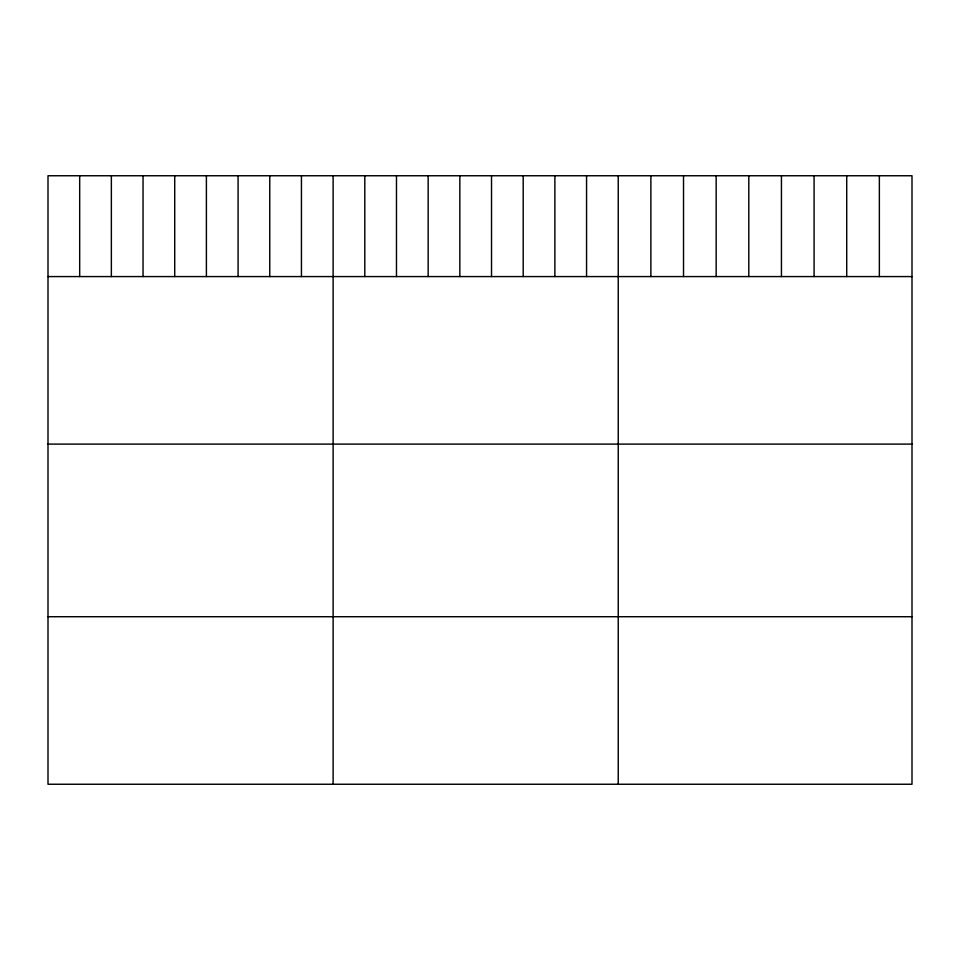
<?xml version="1.0" encoding="UTF-8"?>
<svg xmlns="http://www.w3.org/2000/svg" width="960" height="960" viewBox="0 0 960 960"><rect width="100%" height="100%" fill="white"/><g stroke="black" fill="none" stroke-linecap="round" stroke-linejoin="round"><path stroke-width="1.44" d="M912 276.576L912 784.248L48 784.248L48 175.752L912 175.752L912 276.576L48 276.576M48 444.108L912 444.108M48 616.716L912 616.716M879.36 175.752L879.36 276.576M846.72 175.752L846.72 276.576M814.08 175.752L814.08 276.576M781.44 175.752L781.44 276.576M748.8 175.752L748.8 276.576M716.16 175.752L716.16 276.576M683.52 175.752L683.52 276.576M650.88 175.752L650.88 276.576M618.24 175.752L618.24 784.248M586.56 175.752L586.56 276.576M554.88 175.752L554.88 276.576M523.2 175.752L523.2 276.576M491.52 175.752L491.52 276.576M459.84 175.752L459.84 276.576M428.16 175.752L428.16 276.576M396.48 175.752L396.48 276.576M364.8 175.752L364.8 276.576M333.12 175.752L333.12 784.248M301.44 175.752L301.44 276.576M269.76 175.752L269.76 276.576M238.08 175.752L238.08 276.576M206.4 175.752L206.4 276.576M174.72 175.752L174.72 276.576M143.04 175.752L143.04 276.576M111.36 175.752L111.36 276.576M79.68 175.752L79.68 276.576"/></g></svg>
